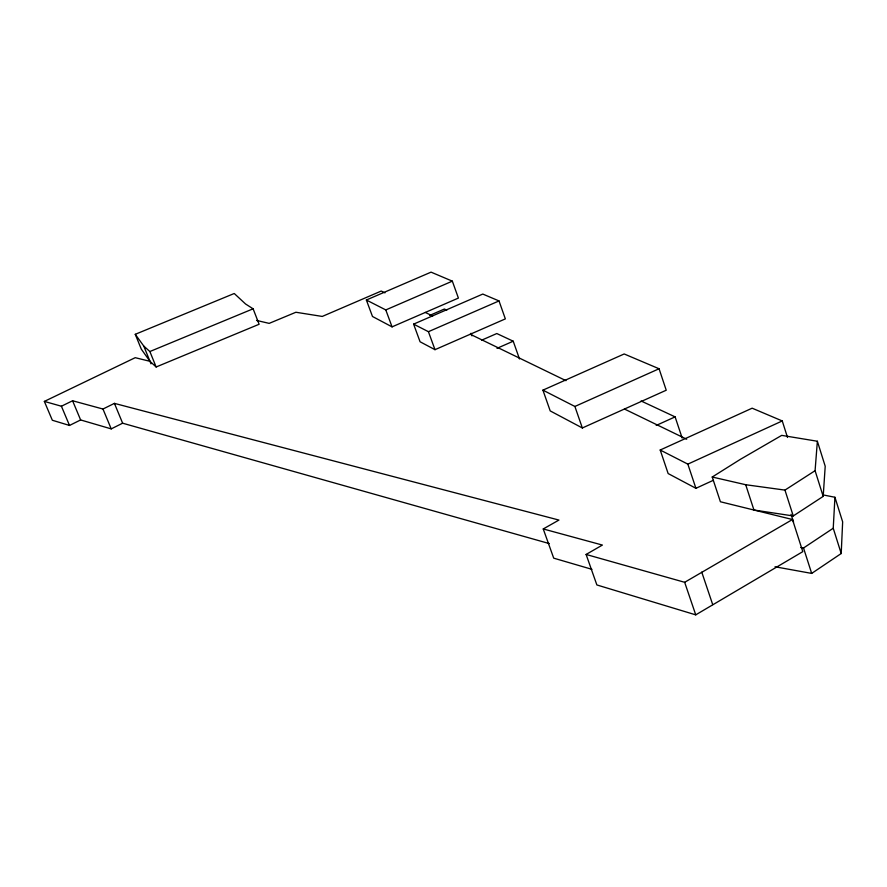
<?xml version="1.0" encoding="UTF-8"?>
<svg xmlns="http://www.w3.org/2000/svg" width="887" height="887" viewBox="0 0 887 887"><rect width="100%" height="100%" fill="white"/><g stroke="black" fill="none" stroke-linecap="round" stroke-linejoin="round"><path stroke-width="1.33" d="M775.016 566.771L811.683 573.412L841.209 553.521L842.65 521.866L834.933 497.263L823.014 494.902M841.209 553.521L833.237 528.242L834.933 497.263M712.228 477.018L745.701 484.723L753.95 510.025L793.255 515.957L823.191 496.387L825.209 466.252L817.37 441.249L781.724 435.373L740.434 459.3L712.228 477.018L720.41 501.765L792.479 519.516L802.79 551.647L695.741 614.857L596.873 584.954L586.107 554.453L602.395 545.062L543.243 528.951L553.71 558.156L591.951 569.332M823.191 496.387L815.086 470.687L817.37 441.249M800.817 547.545L803.522 548L833.237 528.242M745.701 484.723L784.962 490.101L815.086 470.687M586.107 554.453L684.664 582.293L792.479 519.516M543.243 528.951L558.932 520.07L114.423 403.374L102.97 409.029L72.579 400.758L61.414 406.224L44.35 401.412L52.333 420.25L69.508 425.45L80.628 419.95L111.219 428.887L122.628 423.199L549.286 543.576M44.35 401.412L135.223 357.683L149.97 361.308L156.134 366.985L259.115 324.265L253.117 308.809L245.566 303.997L234.246 293.497L135.267 334.31L141.299 349.145L149.97 361.308M787.501 437.457L782.256 420.948L752.143 408.186L660.205 450.019L668.144 473.558L695.918 488.305L713.303 480.31M660.205 450.019L687.846 464.134L782.256 420.948M656.203 425.438L675.107 416.879L682.17 438.056M582.349 427.977L666.226 390.225L659.074 368.759L624.182 353.968L542.922 390.147L550.206 410.903L582.349 427.977L574.887 406.468L542.922 390.147M574.887 406.468L659.074 368.759M481.574 340.209L496.798 333.534L513.218 341.207L519.483 358.958M496.997 348.347L513.218 341.207M434.985 349.678L505.346 318.888L499.015 300.937L482.794 294.063L413.608 324.132L420.061 341.761L434.985 349.678L428.421 331.694L413.608 324.132M392.054 326.871L458.402 298.076L452.337 281.157L431.06 272.143L366.364 300.006L372.485 316.482L392.054 326.871L385.79 309.929L366.364 300.006M429.585 315.462L444.376 309.031L446.771 310.151M428.421 331.694L499.015 300.937M385.79 309.929L452.337 281.157M135.267 334.31L143.772 346.063L149.87 351.529L253.117 308.809M256.554 320.429L269.171 323.378L295.892 312.257L322.269 316.437L381.244 291.047L384.969 292.854M641.068 400.968L675.107 416.879M425.316 312.435L432.656 315.994M470.276 334.244L565.973 380.667M624.448 409.029L686.704 439.231M61.414 406.224L69.508 425.45M72.579 400.758L80.628 419.95M102.97 409.029L111.219 428.887M114.423 403.374L122.628 423.199M149.87 351.529L156.134 366.985M143.772 346.063L150.99 363.836M471.019 333.268L471.939 335.851M684.664 582.293L695.741 614.857M701.761 572.126L712.704 604.612M687.846 464.134L695.918 488.305M784.962 490.101L793.255 515.957M803.522 548L811.683 573.412M791.071 514.327L793.566 522.121"/></g></svg>
